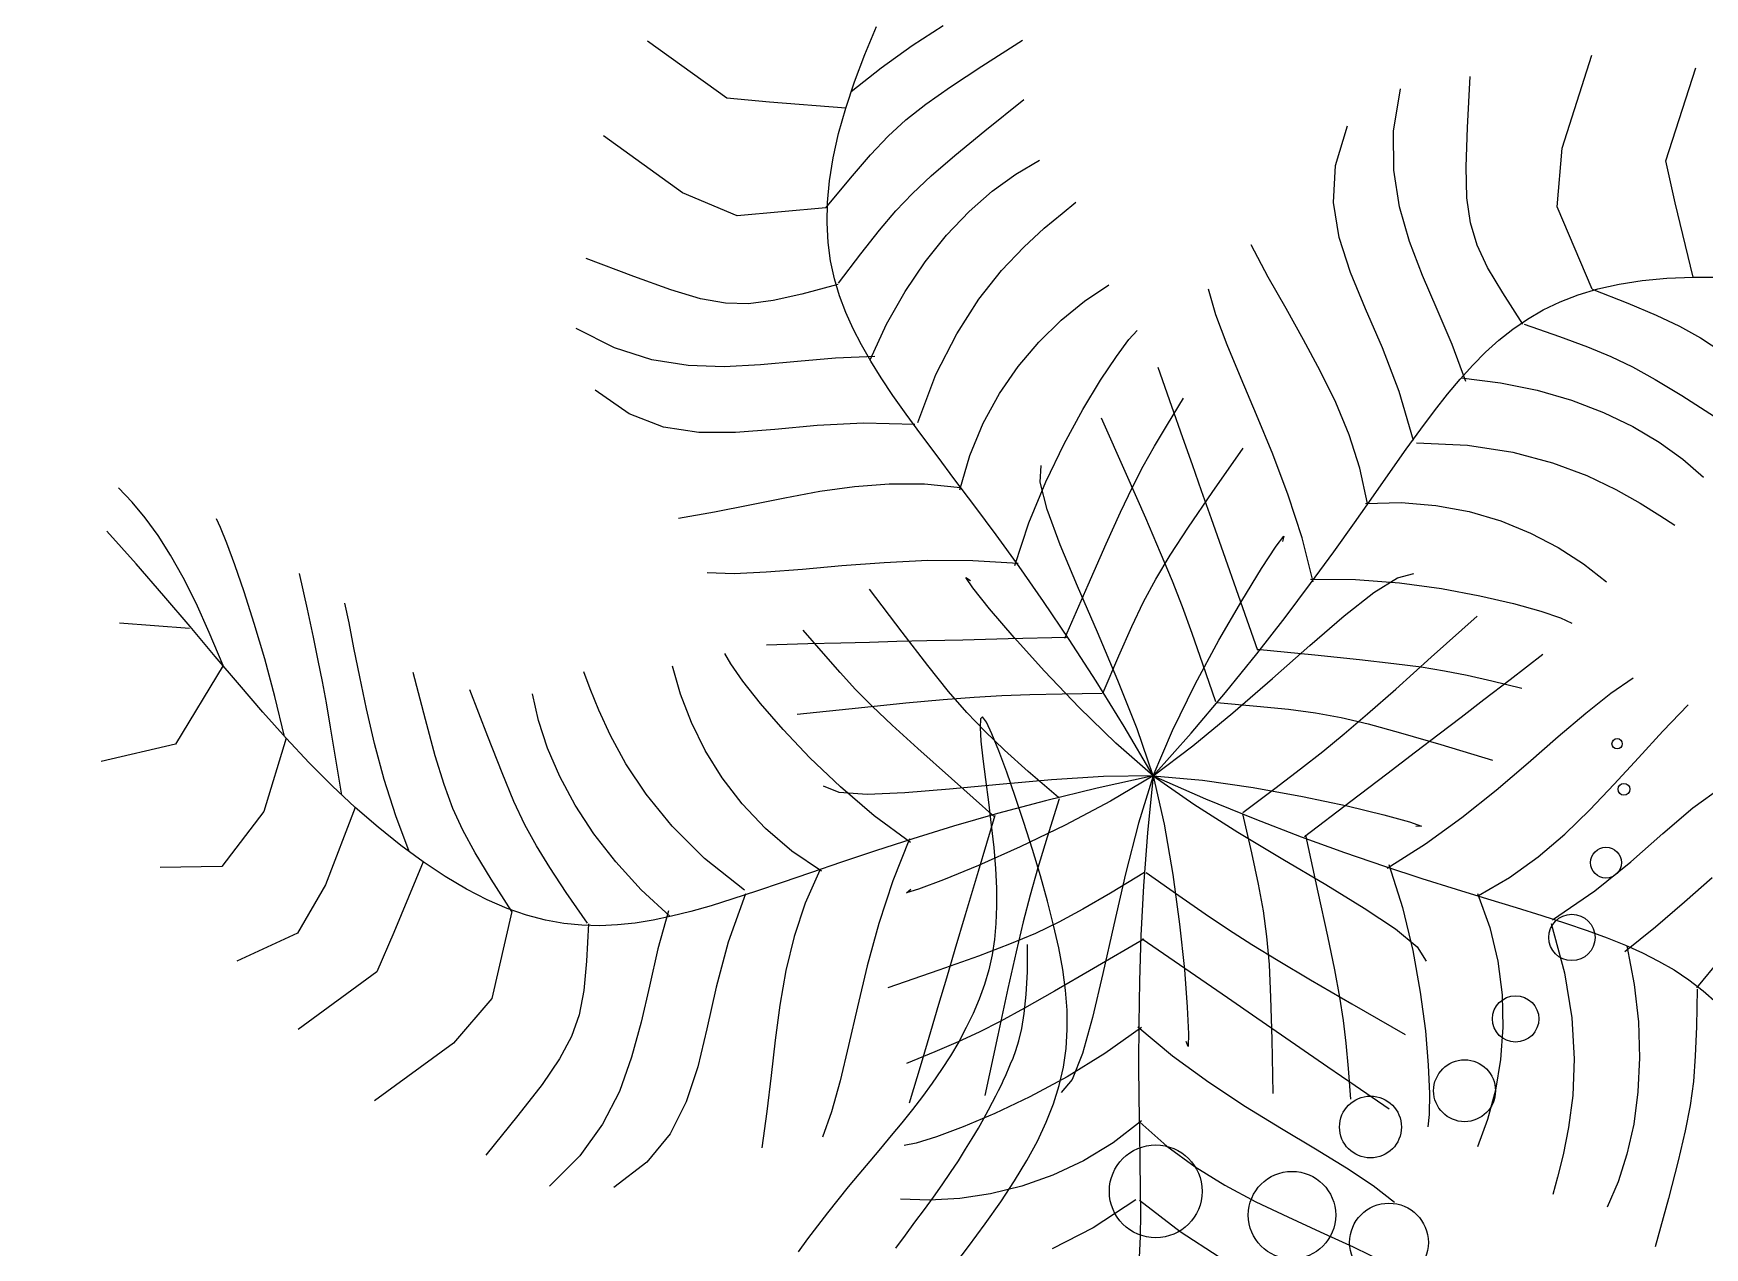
# Model space of a CAD drawing. Header units: millimetres. Extents: x -1030105 to 906887, y -616134 to 1220667.
# Drawn here: x -65617 to -64531, y 523508 to 524297 of the extents above; entities that cross this region are included whole.
import ezdxf

# ---------------------------------------------------------------- set-up
doc = ezdxf.new("R2010")
doc.units = ezdxf.units.MM
doc.header["$MEASUREMENT"] = 0
doc.linetypes.add('DASH', pattern=[0.35, 0.25, -0.1])
doc.layers.add('A-Furniture', color=143, linetype='Continuous')
doc.layers.add('A-Tree', color=98, linetype='Continuous')

# ---------------------------------------------------------------- blocks, each defined once
blk = doc.blocks.new('FUR')
at = {"layer": 'A-Furniture', "color": 8, "linetype": 'DASH', "ltscale": 50}
blk.add_open_spline([(-56447, -6097), (-55194.8, -4879.4), (-50278.9, -2284.6), (-42421.5, -5454.8), (-32732.5, -11254), (-23302, -9202), (-18024, -504.5), (-16595.5, 8921.5), (-19600.3, 15918.3), (-21321.2, 18705.6), (-21789.7, 19345)], degree=3, knots=[32574.726206, 32574.726206, 32574.726206, 32574.726206, 37697.741245, 48060.131859, 55585.251958, 69452.989742, 76151.422264, 84447.837047, 94470.773244, 98031.734889, 98031.734889, 98031.734889, 98031.734889], dxfattribs=at)
blk = doc.blocks.new('CAY8')
at = {"color": 0, "linetype": 'ByBlock'}
for p, q in [((-697.95, 318.68), (-731.26, 341.59)), ((-648.61, 315.72), (-645.27, 326.71)), ((-680.23, 317.46), (-697.95, 318.68)), ((-648.61, 315.72), (-680.23, 317.46)), ((-651.3, 305.16), (-648.61, 315.72)), ((-623.62, 311.45), (-615.5, 318.17)), ((-653.31, 295.07), (-651.3, 305.16)), ((-630.78, 304.52), (-623.62, 311.45)), ((-603.01, 297.09), (-590.78, 307.61)), ((-715.36, 279.03), (-748.67, 301.93)), ((-637.92, 296.57), (-630.78, 304.52)), ((-654.63, 285.5), (-653.31, 295.07)), ((-645.98, 286.75), (-637.92, 296.57)), ((-612.52, 288.53), (-603.01, 297.09)), ((-577.61, 290.05), (-567.95, 296.07)), ((-655.88, 274.22), (-645.98, 286.75)), ((-655.27, 276.49), (-654.63, 285.5)), ((-620.19, 281.01), (-612.52, 288.53)), ((-587.18, 282.69), (-577.61, 290.05)), ((-692.59, 270.12), (-715.36, 279.03)), ((-626.89, 273.62), (-620.19, 281.01)), ((-596.56, 274.03), (-587.18, 282.69)), ((-558.04, 274.14), (-552.38, 278.94)), ((-655.88, 274.22), (-692.59, 270.12)), ((-655.26, 267.99), (-655.27, 276.49)), ((-633.5, 265.45), (-626.89, 273.62)), ((-605.6, 264.08), (-596.56, 274.03)), ((-565.25, 267.87), (-558.04, 274.14)), ((-654.62, 259.95), (-655.26, 267.99)), ((-640.91, 255.59), (-633.5, 265.45)), ((-614.21, 252.85), (-605.6, 264.08)), ((-573.55, 259.87), (-565.25, 267.87)), ((-438.04, 252.48), (-443.08, 266.85)), ((-653.4, 252.3), (-654.62, 259.95)), ((-582.5, 249.94), (-573.55, 259.87)), ((-472.02, 249.74), (-479.48, 262.94)), ((-734.76, 243.92), (-754.65, 251.02)), ((-651.63, 244.98), (-653.4, 252.3)), ((-649.99, 243.12), (-640.91, 255.59)), ((-622.24, 240.38), (-614.21, 252.85)), ((-591.64, 237.84), (-582.5, 249.94)), ((-464.39, 236.88), (-472.02, 249.74)), ((-431.43, 237.58), (-438.04, 252.48)), ((-401.81, 237.97), (-408.17, 251.93)), ((-719.27, 238.75), (-734.76, 243.92)), ((-650.17, 242.56), (-664.97, 238.27)), ((-649.36, 237.93), (-651.63, 244.98)), ((-547.86, 238.09), (-537.98, 245.06)), ((-493.37, 233.62), (-496.72, 244.28)), ((-366.19, 232.74), (-374.83, 245.49)), ((-706.96, 235.41), (-719.27, 238.75)), ((-696.59, 233.79), (-706.96, 235.41)), ((-664.97, 238.27), (-676.83, 235.32)), ((-646.62, 231.1), (-649.36, 237.93)), ((-629.6, 226.66), (-622.24, 240.38)), ((-600.52, 223.34), (-591.64, 237.84)), ((-557.39, 229.96), (-547.86, 238.09)), ((-456.83, 224.18), (-464.39, 236.88)), ((-424.07, 221.54), (-431.43, 237.58)), ((-395.32, 223.6), (-401.81, 237.97)), ((-364.33, 234.87), (-357.92, 238.81)), ((-686.96, 233.79), (-696.59, 233.79)), ((-676.83, 235.32), (-686.96, 233.79)), ((-643.45, 224.42), (-646.62, 231.1)), ((-566.4, 220.71), (-557.39, 229.96)), ((-488.43, 221.32), (-493.37, 233.62)), ((-375.99, 225.81), (-370.33, 230.53)), ((-370.33, 230.53), (-364.33, 234.87)), ((-365.59, 232.73), (-350.93, 227.95)), ((-742.03, 214.2), (-758.06, 221.92)), ((-639.87, 217.81), (-643.45, 224.42)), ((-636.15, 211.74), (-629.6, 226.66)), ((-608.69, 206.22), (-600.52, 223.34)), ((-534.18, 215.52), (-529.13, 222.62)), ((-529.13, 222.62), (-525.8, 226.45)), ((-449.59, 211.47), (-456.83, 224.18)), ((-416.77, 203.72), (-424.07, 221.54)), ((-389.24, 208.43), (-395.32, 223.6)), ((-381.36, 220.73), (-375.99, 225.81)), ((-350.93, 227.95), (-339.26, 223.95)), ((-339.26, 223.95), (-329.45, 220.19)), ((-635.85, 211.17), (-639.87, 217.81)), ((-574.73, 210.37), (-566.4, 220.71)), ((-540.47, 205.58), (-534.18, 215.52)), ((-482.34, 207.59), (-488.43, 221.32)), ((-391.62, 209.41), (-386.54, 215.29)), ((-386.54, 215.29), (-381.36, 220.73)), ((-329.45, 220.19), (-320.35, 216.1)), ((-320.35, 216.1), (-310.83, 211.13)), ((-726.54, 209.63), (-742.03, 214.2)), ((-711.4, 207.6), (-726.54, 209.63)), ((-681.41, 208.56), (-696.42, 207.45)), ((-666.16, 210.3), (-681.41, 208.56)), ((-650.48, 212.03), (-666.16, 210.3)), ((-634.19, 213.12), (-650.48, 212.03)), ((-631.34, 204.34), (-635.85, 211.17)), ((-582.19, 198.96), (-574.73, 210.37)), ((-510.75, 195.28), (-516.83, 211.26)), ((-442.93, 198.57), (-449.59, 211.47)), ((-396.71, 203.02), (-391.62, 209.41)), ((-391.16, 209.87), (-374.94, 208.25)), ((-374.94, 208.25), (-359.63, 205.5)), ((-310.83, 211.13), (-299.75, 204.73)), ((-696.42, 207.45), (-711.4, 207.6)), ((-626.3, 197.21), (-631.34, 204.34)), ((-615.71, 186.24), (-608.69, 206.22)), ((-547.55, 193.22), (-540.47, 205.58)), ((-475.56, 192.61), (-482.34, 207.59)), ((-410.35, 183.49), (-416.77, 203.72)), ((-401.94, 196.02), (-396.71, 203.02)), ((-359.63, 205.5), (-345.28, 201.71)), ((-345.28, 201.71), (-331.95, 197)), ((-299.75, 204.73), (-285.96, 196.35)), ((-735.31, 187.11), (-749.7, 196.55)), ((-620.68, 189.63), (-626.3, 197.21)), ((-588.62, 186.54), (-582.19, 198.96)), ((-512.36, 187.84), (-505.94, 198.9)), ((-505.86, 182.43), (-510.75, 195.28)), ((-437.08, 185.3), (-442.93, 198.57)), ((-407.41, 188.32), (-401.94, 196.02)), ((-331.95, 197), (-319.69, 191.47)), ((-285.96, 196.35), (-268.33, 185.42)), ((-720.99, 181.91), (-735.31, 187.11)), ((-614.42, 181.47), (-620.68, 189.63)), ((-554.93, 178.85), (-547.55, 193.22)), ((-528.89, 166.65), (-539.81, 189.73)), ((-517.52, 178.71), (-512.36, 187.84)), ((-468.53, 176.58), (-475.56, 192.61)), ((-413.24, 179.85), (-407.41, 188.32)), ((-319.69, 191.47), (-308.55, 185.23)), ((-706.38, 179.97), (-720.99, 181.91)), ((-691.15, 180.32), (-706.38, 179.97)), ((-674.94, 182.01), (-691.15, 180.32)), ((-657.41, 184.05), (-674.94, 182.01)), ((-638.21, 185.48), (-657.41, 184.05)), ((-616.99, 185.33), (-638.21, 185.48)), ((-607.48, 172.6), (-614.42, 181.47)), ((-593.86, 173.12), (-588.62, 186.54)), ((-501.66, 171.37), (-505.86, 182.43)), ((-432.3, 171.5), (-437.08, 185.3)), ((-409.1, 182.55), (-387.93, 182.05)), ((-387.93, 182.05), (-369.12, 179.57)), ((-308.55, 185.23), (-298.6, 178.39)), ((-597.72, 158.75), (-593.86, 173.12)), ((-562.16, 162.91), (-554.93, 178.85)), ((-521.97, 170.32), (-517.52, 178.71)), ((-493.16, 160.01), (-480.82, 178.66)), ((-461.72, 159.69), (-468.53, 176.58)), ((-419.53, 170.52), (-413.24, 179.85)), ((-369.12, 179.57), (-352.59, 175.61)), ((-352.59, 175.61), (-338.25, 170.65)), ((-298.6, 178.39), (-289.88, 171.07)), ((-599.83, 162.89), (-607.48, 172.6)), ((-564.51, 162.63), (-564.23, 169.63)), ((-520.48, 148.74), (-528.89, 166.65)), ((-526.26, 161.5), (-521.97, 170.32)), ((-497.62, 160.72), (-501.66, 171.37)), ((-428.83, 157), (-432.3, 171.5)), ((-426.4, 160.23), (-419.53, 170.52)), ((-338.25, 170.65), (-326.04, 165.21)), ((-626.97, 160.48), (-641.39, 159.02)), ((-612.37, 160.76), (-626.97, 160.48)), ((-597.5, 159.58), (-612.37, 160.76)), ((-591.41, 152.2), (-599.83, 162.89)), ((-568.77, 145.81), (-562.16, 162.91)), ((-561.39, 151.48), (-564.51, 162.63)), ((-530.94, 151.07), (-526.26, 161.5)), ((-502.66, 145.44), (-493.16, 160.01)), ((-493.23, 149.13), (-497.62, 160.72)), ((-455.57, 142.13), (-461.72, 159.69)), ((-433.96, 148.92), (-426.4, 160.23)), ((-326.04, 165.21), (-315.87, 159.79)), ((-315.87, 159.79), (-307.68, 154.87)), ((-670.05, 153.71), (-684.47, 150.44)), ((-655.72, 156.66), (-670.05, 153.71)), ((-641.39, 159.02), (-655.72, 156.66)), ((-429.69, 156.95), (-414.82, 157.72)), ((-414.82, 157.72), (-400.44, 156.89)), ((-400.44, 156.89), (-386.64, 154.61)), ((-386.64, 154.61), (-373.49, 151.03)), ((-307.68, 154.87), (-301.37, 150.97)), ((-699.05, 147.16), (-713.91, 144.14)), ((-684.47, 150.44), (-699.05, 147.16)), ((-582.27, 140.45), (-591.41, 152.2)), ((-574.28, 127.96), (-568.77, 145.81)), ((-555.64, 136.98), (-561.39, 151.48)), ((-536.56, 137.86), (-530.94, 151.07)), ((-513.99, 134.64), (-520.48, 148.74)), ((-509.97, 133.73), (-502.66, 145.44)), ((-487.98, 135.23), (-493.23, 149.13)), ((-442.32, 136.6), (-433.96, 148.92)), ((-373.49, 151.03), (-361.08, 146.31)), ((-361.08, 146.31), (-349.5, 140.6)), ((-572.45, 127.52), (-582.27, 140.45)), ((-472.05, 129.07), (-466.16, 138.46)), ((-466.16, 138.46), (-463.08, 142.62)), ((-463.08, 142.62), (-463.64, 140.44)), ((-450.53, 124.11), (-455.57, 142.13)), ((-349.5, 140.6), (-338.82, 134.05)), ((-548.05, 119.93), (-555.64, 136.98)), ((-543.66, 120.67), (-536.56, 137.86)), ((-515.73, 123.7), (-509.97, 133.73)), ((-508.83, 122.97), (-513.99, 134.64)), ((-481.34, 117.67), (-487.98, 135.23)), ((-451.57, 123.27), (-442.32, 136.6)), ((-338.82, 134.05), (-329.14, 126.81)), ((-645.81, 126.14), (-662.15, 124.32)), ((-628.39, 127.87), (-645.81, 126.14)), ((-610.22, 129.13), (-628.39, 127.87)), ((-591.63, 129.56), (-610.22, 129.13)), ((-572.93, 128.77), (-591.63, 129.56)), ((-562.01, 113.35), (-572.45, 127.52)), ((-479.93, 115.54), (-472.05, 129.07)), ((-451.72, 125.14), (-433.05, 125.42)), ((-433.05, 125.42), (-414.74, 124.42)), ((-425.37, 120.15), (-415.73, 126.57)), ((-415.73, 126.57), (-408.98, 128.46)), ((-690.31, 121.87), (-701.49, 121.98)), ((-677.09, 122.77), (-690.31, 121.87)), ((-662.15, 124.32), (-677.09, 122.77)), ((-591.41, 118.34), (-594.41, 122.55)), ((-594.41, 122.55), (-592.51, 121.36)), ((-584.29, 109.84), (-591.41, 118.34)), ((-552.8, 98.34), (-543.66, 120.67)), ((-539.41, 101.13), (-548.05, 119.93)), ((-520.61, 114.13), (-515.73, 123.7)), ((-504.41, 112.37), (-508.83, 122.97)), ((-472.8, 95.08), (-481.34, 117.67)), ((-461.83, 108.96), (-451.57, 123.27)), ((-437.38, 110.21), (-425.37, 120.15)), ((-414.74, 124.42), (-397.34, 122.47)), ((-397.34, 122.47), (-381.4, 119.88)), ((-381.4, 119.88), (-367.46, 116.98)), ((-620.25, 99.32), (-634.17, 116.82)), ((-550.99, 97.82), (-562.01, 113.35)), ((-525.26, 103.83), (-520.61, 114.13)), ((-500.14, 101.5), (-504.41, 112.37)), ((-488.98, 98.99), (-479.93, 115.54)), ((-400.9, 93.94), (-382.33, 111.45)), ((-367.46, 116.98), (-356.06, 114.06)), ((-356.06, 114.06), (-347.75, 111.45)), ((-347.75, 111.45), (-343.07, 109.47)), ((-573.87, 98.17), (-584.29, 109.84)), ((-530.32, 91.6), (-525.26, 103.83)), ((-473.19, 93.68), (-461.83, 108.96)), ((-451.25, 97.72), (-437.38, 110.21)), ((-652.65, 89.67), (-661.18, 99.19)), ((-609.32, 85.79), (-620.25, 99.32)), ((-576.33, 97.48), (-595.08, 96.6)), ((-552.2, 98.62), (-576.33, 97.48)), ((-560.92, 84.44), (-573.87, 98.17)), ((-539.44, 80.85), (-550.99, 97.82)), ((-530.48, 81.38), (-539.41, 101.13)), ((-495.45, 88.97), (-500.14, 101.5)), ((-498.38, 80.51), (-488.98, 98.99)), ((-466.46, 83.68), (-451.25, 97.72)), ((-659.22, 93.5), (-676.3, 92.65)), ((-645.5, 94.17), (-659.22, 93.5)), ((-633.68, 94.75), (-645.5, 94.17)), ((-622.3, 95.3), (-633.68, 94.75)), ((-609.92, 95.89), (-622.3, 95.3)), ((-595.08, 96.6), (-609.92, 95.89)), ((-536.44, 76.24), (-530.32, 91.6)), ((-485.76, 77.45), (-473.19, 93.68)), ((-473.25, 95.56), (-449.19, 93.77)), ((-449.19, 93.77), (-430.65, 92.32)), ((-430.65, 92.32), (-416.35, 91.07)), ((-416.35, 91.07), (-404.99, 89.84)), ((-415.33, 80.4), (-400.9, 93.94)), ((-368.07, 85.52), (-354.75, 96.24)), ((-690.9, 84.46), (-693.52, 88.82)), ((-685.71, 77.47), (-690.9, 84.46)), ((-645.56, 81.94), (-652.65, 89.67)), ((-600.45, 75.22), (-609.32, 85.79)), ((-546.25, 69.8), (-560.92, 84.44)), ((-489.74, 73.42), (-495.45, 88.97)), ((-482.49, 69.09), (-466.46, 83.68)), ((-404.99, 89.84), (-395.27, 88.48)), ((-395.27, 88.48), (-385.92, 86.84)), ((-385.92, 86.84), (-375.64, 84.76)), ((-378.77, 76.91), (-368.07, 85.52)), ((-375.64, 84.76), (-363.14, 82.07)), ((-326.24, 80.84), (-317.13, 87.32)), ((-816.81, 58.6), (-822.28, 77.84)), ((-748.84, 72.89), (-751.65, 79.75)), ((-711.41, 71.43), (-714.98, 82.98)), ((-678.2, 68.41), (-685.71, 77.47)), ((-638.95, 75.11), (-645.56, 81.94)), ((-527.4, 62.34), (-539.44, 80.85)), ((-522.07, 61.47), (-530.48, 81.38)), ((-507.31, 61.22), (-498.38, 80.51)), ((-499.64, 60.28), (-485.76, 77.45)), ((-426.74, 69.87), (-415.33, 80.4)), ((-388, 69.49), (-378.77, 76.91)), ((-336.4, 72.34), (-326.24, 80.84)), ((-304.3, 65.52), (-294.06, 76.69)), ((-790.79, 52.1), (-798.63, 71.3)), ((-770.01, 59.2), (-772.76, 70.25)), ((-745.1, 64.09), (-748.84, 72.89)), ((-706.62, 59.85), (-711.41, 71.43)), ((-631.89, 68.31), (-638.95, 75.11)), ((-617.97, 69.86), (-637.61, 67.39)), ((-602.55, 71.68), (-617.97, 69.86)), ((-589.86, 72.98), (-602.55, 71.68)), ((-592.68, 66.64), (-600.45, 75.22)), ((-578.42, 73.91), (-589.86, 72.98)), ((-566.75, 74.6), (-578.42, 73.91)), ((-553.39, 75.19), (-566.75, 74.6)), ((-536.84, 75.82), (-553.39, 75.19)), ((-530.66, 55.35), (-546.25, 69.8)), ((-489.22, 73.18), (-472.71, 72.1)), ((-472.71, 72.1), (-459.52, 71.06)), ((-459.52, 71.06), (-448.29, 69.83)), ((-448.29, 69.83), (-437.69, 68.14)), ((-436.25, 61.35), (-426.74, 69.87)), ((-396.88, 62.36), (-388, 69.49)), ((-347.58, 62.31), (-336.4, 72.34)), ((-740.07, 53.73), (-745.1, 64.09)), ((-668.63, 57.86), (-678.2, 68.41)), ((-637.61, 67.39), (-662.93, 64.14)), ((-623.42, 60.63), (-631.89, 68.31)), ((-585.09, 59.04), (-592.68, 66.64)), ((-514.94, 42.21), (-527.4, 62.34)), ((-498.82, 54.94), (-482.49, 69.09)), ((-437.69, 68.14), (-426.36, 65.76)), ((-426.36, 65.76), (-412.97, 62.43)), ((-412.97, 62.43), (-396.17, 57.9)), ((-406.54, 54.61), (-396.88, 62.36)), ((-359.73, 51.23), (-347.58, 62.31)), ((-314.17, 54.29), (-304.3, 65.52)), ((-812.38, 43.65), (-816.81, 58.6)), ((-765.98, 47.82), (-770.01, 59.2)), ((-700.61, 48.42), (-706.62, 59.85)), ((-657.25, 46.4), (-668.63, 57.86)), ((-612.59, 51.21), (-623.42, 60.63)), ((-576.74, 51.44), (-585.09, 59.04)), ((-514.94, 42.21), (-522.07, 61.47)), ((-514.94, 42.21), (-507.31, 61.22)), ((-514.94, 42.21), (-499.64, 60.28)), ((-444.95, 53.87), (-436.25, 61.35)), ((-396.17, 57.9), (-374.63, 51.93)), ((-784.56, 37.21), (-790.79, 52.1)), ((-733.38, 42.15), (-740.07, 53.73)), ((-598.44, 39.14), (-612.59, 51.21)), ((-566.67, 42.85), (-576.74, 51.44)), ((-514.94, 42.21), (-530.66, 55.35)), ((-514.94, 42.21), (-498.82, 54.94)), ((-453.98, 46.46), (-444.95, 53.87)), ((-418.14, 45.31), (-406.54, 54.61)), ((-372.81, 39.59), (-359.73, 51.23)), ((-323.92, 43.18), (-314.17, 54.29)), ((-833.26, 33.37), (-837.6, 48.13)), ((-808.47, 31.85), (-812.38, 43.65)), ((-760.64, 36.22), (-765.98, 47.82)), ((-724.7, 29.72), (-733.38, 42.15)), ((-693.34, 37.31), (-700.61, 48.42)), ((-644.32, 34.6), (-657.25, 46.4)), ((-553.96, 32.28), (-566.67, 42.85)), ((-514.94, 42.21), (-537.94, 36.58)), ((-514.94, 42.21), (-535.46, 41.39)), ((-514.94, 42.21), (-532.29, 31.32)), ((-514.94, 42.21), (-520.5, 22.44)), ((-514.94, 42.21), (-516.69, 18.59)), ((-514.94, 42.21), (-509.94, 22.34)), ((-514.94, 42.21), (-497.85, 30.81)), ((-514.94, 42.21), (-494.5, 40.82)), ((-514.94, 42.21), (-493.02, 33.25)), ((-464.45, 38.12), (-453.98, 46.46)), ((-432.79, 33.57), (-418.14, 45.31)), ((-333.77, 32.36), (-323.92, 43.18)), ((-779.36, 25.52), (-784.56, 37.21)), ((-753.97, 24.54), (-760.64, 36.22)), ((-684.81, 26.69), (-693.34, 37.31)), ((-644.79, 32.27), (-651.36, 34.71)), ((-599.09, 34.74), (-617.65, 32.79)), ((-578.54, 37.15), (-599.09, 34.74)), ((-580.03, 23.55), (-598.44, 39.14)), ((-557, 39.53), (-578.54, 37.15)), ((-537.94, 36.58), (-559.26, 30.85)), ((-535.46, 41.39), (-557, 39.53)), ((-494.5, 40.82), (-473.39, 38.29)), ((-477.47, 27.89), (-464.45, 38.12)), ((-473.39, 38.29), (-452.92, 35.07)), ((-452.92, 35.07), (-434.38, 31.57)), ((-386.77, 27.89), (-372.81, 39.59)), ((-828.19, 18.44), (-833.26, 33.37)), ((-804.58, 22.05), (-808.47, 31.85)), ((-713.65, 16.79), (-724.7, 29.72)), ((-633.22, 31.8), (-644.79, 32.27)), ((-630.1, 23.03), (-644.32, 34.6)), ((-617.65, 32.79), (-633.22, 31.8)), ((-559.26, 30.85), (-578.97, 25.11)), ((-553.67, 31.77), (-558.19, 15.84)), ((-532.29, 31.32), (-550.86, 20.95)), ((-497.85, 30.81), (-479.34, 19.65)), ((-493.02, 33.25), (-472.41, 25.35)), ((-451.64, 18.47), (-432.79, 33.57)), ((-434.38, 31.57), (-419.08, 28.26)), ((-419.08, 28.26), (-408.33, 25.56)), ((-401.56, 16.62), (-386.77, 27.89)), ((-343.98, 22.04), (-333.77, 32.36)), ((-835.35, 13.48), (-845.03, 21.49)), ((-800.21, 13.1), (-804.58, 22.05)), ((-774.58, 15.91), (-779.36, 25.52)), ((-745.95, 12.89), (-753.97, 24.54)), ((-674.98, 16.73), (-684.81, 26.69)), ((-614.84, 12.27), (-630.1, 23.03)), ((-578.97, 25.11), (-597.14, 19.43)), ((-580.11, 24.21), (-586.48, 0.91)), ((-550.86, 20.95), (-569.32, 11.53)), ((-520.5, 22.44), (-525.39, 1.38)), ((-509.94, 22.34), (-505.82, 1.48)), ((-477.54, 27.31), (-473.47, 11.29)), ((-472.41, 25.35), (-453.09, 18.41)), ((-408.33, 25.56), (-403.42, 23.92)), ((-403.42, 23.92), (-405.67, 23.77)), ((-354.79, 12.38), (-343.98, 22.04)), ((-822.29, 3.73), (-828.19, 18.44)), ((-769.62, 7.25), (-774.58, 15.91)), ((-699.89, 3.72), (-713.65, 16.79)), ((-663.83, 7.61), (-674.98, 16.73)), ((-613.85, 13.88), (-629.18, 8.53)), ((-597.14, 19.43), (-613.85, 13.88)), ((-558.19, 15.84), (-561.76, 2.94)), ((-516.69, 18.59), (-517.83, -3.45)), ((-479.34, 19.65), (-460.51, 8.92)), ((-453.09, 18.41), (-435.05, 12.32)), ((-451.32, 19.05), (-445.59, -4.39)), ((-417.14, 6.26), (-401.56, 16.62)), ((-825.79, 6.17), (-835.35, 13.48)), ((-794.86, 3.85), (-800.21, 13.1)), ((-763.89, -1.56), (-769.62, 7.25)), ((-736.57, 1.39), (-745.95, 12.89)), ((-651.36, -0.51), (-663.83, 7.61)), ((-629.18, 8.53), (-643.18, 3.47)), ((-615.19, 13.81), (-621.71, -3.73)), ((-569.32, 11.53), (-586.37, 3.46)), ((-473.47, 11.29), (-470.37, -1.58)), ((-460.51, 8.92), (-442.47, -1.21)), ((-435.05, 12.32), (-418.27, 6.99)), ((-418.27, 6.99), (-402.73, 2.31)), ((-416.53, 7.71), (-410.5, -9.96)), ((-366.43, 3.56), (-354.79, 12.38)), ((-331, -1.25), (-316.31, 11.2)), ((-816.37, -0.4), (-825.79, 6.17)), ((-788, -6.85), (-794.86, 3.85)), ((-725.8, -9.84), (-736.57, 1.39)), ((-683.06, -9.12), (-699.89, 3.72)), ((-643.18, 3.47), (-655.94, -1.23)), ((-586.37, 3.46), (-600.69, -2.85)), ((-586.48, 0.91), (-591.43, -17.2)), ((-561.76, 2.94), (-564.71, -8.36)), ((-517.55, 2.03), (-531.54, -6.79)), ((-525.39, 1.38), (-529.78, -19.84)), ((-516.98, 2.14), (-503.23, -7.07)), ((-505.82, 1.48), (-502.57, -18.99)), ((-402.73, 2.31), (-388.42, -1.83)), ((-379.16, -4.22), (-366.43, 3.56)), ((-816.37, -0.4), (-827.79, -29.94)), ((-807.15, -6.22), (-816.37, -0.4)), ((-798.18, -11.25), (-807.15, -6.22)), ((-779.15, -20.14), (-788, -6.85)), ((-756.8, -11.65), (-763.89, -1.56)), ((-667.55, -5.51), (-678.13, -9.37)), ((-655.94, -1.23), (-667.55, -5.51)), ((-652.08, -0.04), (-657.8, -13.82)), ((-621.71, -3.73), (-627.05, -21.55)), ((-600.69, -2.85), (-610.98, -6.99)), ((-531.54, -6.79), (-542.82, -13.71)), ((-517.83, -3.45), (-518.46, -23.97)), ((-470.37, -1.58), (-468.08, -12.64)), ((-445.59, -4.39), (-441.23, -22.47)), ((-442.47, -1.21), (-426.3, -10.54)), ((-388.42, -1.83), (-375.33, -5.53)), ((-379.47, -3.41), (-374.15, -17.32)), ((-375.33, -5.53), (-363.43, -8.89)), ((-348.26, -13.6), (-331, -1.25)), ((-789.49, -15.47), (-798.18, -11.25)), ((-747.75, -24.14), (-756.8, -11.65)), ((-713.63, -20.68), (-725.8, -9.84)), ((-687.82, -12.8), (-696.76, -15.8)), ((-682.6, -10.61), (-689.29, -30.75)), ((-678.13, -9.37), (-687.82, -12.8)), ((-657.8, -13.82), (-662.04, -27.79)), ((-610.98, -6.99), (-615.91, -8.54)), ((-615.91, -8.54), (-614.18, -7.1)), ((-564.71, -8.36), (-567.36, -19.53)), ((-542.82, -13.71), (-552.63, -19.31)), ((-503.23, -7.07), (-492.06, -14.45)), ((-468.08, -12.64), (-466.4, -23.25)), ((-426.3, -10.54), (-413.13, -18.89)), ((-410.5, -9.96), (-405.79, -27.68)), ((-363.43, -8.89), (-352.61, -11.98)), ((-352.61, -11.98), (-342.75, -14.91)), ((-781.12, -18.86), (-789.49, -15.47)), ((-779.15, -20.14), (-786.6, -56.32)), ((-773.03, -21.47), (-781.12, -18.86)), ((-712.99, -20.57), (-720.56, -22.34)), ((-714.34, -18.39), (-718.33, -34.22)), ((-705.11, -18.39), (-712.99, -20.57)), ((-696.76, -15.8), (-705.11, -18.39)), ((-591.43, -17.2), (-595.35, -31.53)), ((-567.36, -19.53), (-570.04, -32.01)), ((-552.63, -19.31), (-562.2, -24.18)), ((-556.02, -17.59), (-558.57, -18.55)), ((-558.57, -18.55), (-558.03, -19.59)), ((-558.03, -19.59), (-554.73, -20.73)), ((-550.72, -16.75), (-556.02, -17.59)), ((-554.73, -20.73), (-549.19, -21.97)), ((-543.14, -16.01), (-550.72, -16.75)), ((-533.8, -15.41), (-543.14, -16.01)), ((-529.78, -19.84), (-533.84, -40.13)), ((-523.18, -14.94), (-533.8, -15.41)), ((-511.78, -14.61), (-523.18, -14.94)), ((-500.08, -14.44), (-511.78, -14.61)), ((-502.57, -18.99), (-500.16, -37.7)), ((-488.6, -14.45), (-500.08, -14.44)), ((-492.06, -14.45), (-482.22, -20.75)), ((-477.73, -14.63), (-488.6, -14.45)), ((-482.22, -20.75), (-472.42, -26.72)), ((-467.51, -15.04), (-477.73, -14.63)), ((-457.89, -15.72), (-467.51, -15.04)), ((-448.83, -16.71), (-457.89, -15.72)), ((-440.27, -18.07), (-448.83, -16.71)), ((-432.16, -19.83), (-440.27, -18.07)), ((-424.47, -22.05), (-432.16, -19.83)), ((-413.13, -18.89), (-404.05, -26.08)), ((-374.15, -17.32), (-370.5, -31.25)), ((-348.76, -15.08), (-342.69, -35.37)), ((-342.75, -14.91), (-333.74, -17.73)), ((-333.74, -17.73), (-325.47, -20.54)), ((-765.19, -23.35), (-773.03, -21.47)), ((-757.53, -24.55), (-765.19, -23.35)), ((-750.03, -25.13), (-757.53, -24.55)), ((-742.62, -25.15), (-750.03, -25.13)), ((-747.27, -24.49), (-747.77, -39.89)), ((-735.28, -24.65), (-742.62, -25.15)), ((-727.94, -23.7), (-735.28, -24.65)), ((-720.56, -22.34), (-727.94, -23.7)), ((-627.05, -21.55), (-631.47, -39.22)), ((-562.2, -24.18), (-572.76, -28.91)), ((-549.19, -21.97), (-541.91, -23.3)), ((-541.91, -23.3), (-533.38, -24.72)), ((-517.31, -25.46), (-537.83, -38.15)), ((-533.38, -24.72), (-524.12, -26.24)), ((-524.12, -26.24), (-514.62, -27.85)), ((-518.46, -23.97), (-518.68, -43.01)), ((-517.96, -25.33), (-497.77, -38.59)), ((-472.42, -26.72), (-461.38, -33.13)), ((-466.4, -23.25), (-465.17, -34.76)), ((-452.12, -30.96), (-462.91, -27.65)), ((-441.23, -22.47), (-438.01, -36.46)), ((-417.12, -24.76), (-424.47, -22.05)), ((-410.09, -28.02), (-417.12, -24.76)), ((-405.79, -27.68), (-402.27, -44.83)), ((-404.05, -26.08), (-400.17, -31.91)), ((-827.79, -29.94), (-834.43, -46.41)), ((-718.33, -34.22), (-721.53, -49.67)), ((-689.29, -30.75), (-693.87, -49.46)), ((-662.04, -27.79), (-665.11, -41.96)), ((-585.55, -34.09), (-601.8, -40.3)), ((-595.35, -31.53), (-598.61, -43.49)), ((-572.76, -28.91), (-585.55, -34.09)), ((-570.04, -32.01), (-573.08, -47.24)), ((-514.62, -27.85), (-505.4, -29.56)), ((-505.4, -29.56), (-496.85, -31.37)), ((-496.85, -31.37), (-489, -33.31)), ((-489, -33.31), (-481.77, -35.41)), ((-461.38, -33.13), (-447.84, -40.72)), ((-443.23, -34.14), (-452.12, -30.96)), ((-436.02, -37.15), (-443.23, -34.14)), ((-403.29, -31.86), (-410.09, -28.02)), ((-396.68, -36.3), (-403.29, -31.86)), ((-370.5, -31.25), (-368.4, -45.08)), ((-747.77, -39.89), (-748.62, -52.08)), ((-631.47, -39.22), (-635.21, -56.32)), ((-601.8, -40.3), (-622.74, -48.13)), ((-537.83, -38.15), (-553.67, -47.88)), ((-533.84, -40.13), (-537.72, -58.39)), ((-500.16, -37.7), (-498.59, -53.27)), ((-497.77, -38.59), (-482.07, -48.9)), ((-481.77, -35.41), (-475.08, -37.7)), ((-475.08, -37.7), (-468.85, -40.23)), ((-468.85, -40.23), (-463.02, -43.02)), ((-465.17, -34.76), (-464.2, -48.52)), ((-447.84, -40.72), (-430.5, -50.27)), ((-438.01, -36.46), (-435.66, -47.65)), ((-430.27, -39.96), (-436.02, -37.15)), ((-425.76, -42.55), (-430.27, -39.96)), ((-390.18, -41.4), (-396.68, -36.3)), ((-383.73, -47.17), (-390.18, -41.4)), ((-342.69, -35.37), (-339.24, -54.03)), ((-834.43, -46.41), (-866.51, -71.01)), ((-665.11, -41.96), (-667.3, -56.32)), ((-598.61, -43.49), (-601.6, -54.48)), ((-573.08, -47.24), (-576.8, -66.67)), ((-553.67, -47.88), (-565.99, -55.27)), ((-518.68, -43.01), (-518.56, -60.62)), ((-463.02, -43.02), (-457.49, -46.11)), ((-457.49, -46.11), (-452.19, -49.54)), ((-435.66, -47.65), (-433.95, -57.3)), ((-422.29, -44.87), (-425.76, -42.55)), ((-419.63, -46.91), (-422.29, -44.87)), ((-417.57, -48.62), (-419.63, -46.91)), ((-402.27, -44.83), (-399.8, -60.79)), ((-377.28, -53.65), (-383.73, -47.17)), ((-368.4, -45.08), (-367.73, -58.69)), ((-748.62, -52.08), (-750.3, -62.19)), ((-721.53, -49.67), (-724.59, -64.71)), ((-693.87, -49.46), (-697.34, -66.76)), ((-601.6, -54.48), (-604.71, -65.9)), ((-565.99, -55.27), (-575.9, -60.95)), ((-498.59, -53.27), (-497.83, -64.33)), ((-482.07, -48.9), (-469.65, -57.05)), ((-464.2, -48.52), (-463.31, -65.9)), ((-452.19, -49.54), (-447.06, -53.32)), ((-447.06, -53.32), (-442.09, -57.43)), ((-430.5, -50.27), (-408.11, -62.52)), ((-415.92, -50.01), (-417.57, -48.62)), ((-414.56, -51.14), (-415.92, -50.01)), ((-413.38, -52.12), (-414.56, -51.14)), ((-412.28, -53.04), (-413.38, -52.12)), ((-411.17, -54.01), (-412.28, -53.04)), ((-409.93, -55.12), (-411.17, -54.01)), ((-408.48, -56.48), (-409.93, -55.12)), ((-370.74, -60.88), (-377.28, -53.65)), ((-786.6, -56.32), (-802.1, -75.22)), ((-750.3, -62.19), (-753.27, -71.35)), ((-667.3, -56.32), (-668.91, -70.85)), ((-635.21, -56.32), (-638.52, -72.42)), ((-575.9, -60.95), (-584.55, -65.57)), ((-537.72, -58.39), (-541.59, -73.5)), ((-517.34, -62.05), (-532.29, -73.24)), ((-518.91, -61.91), (-504.24, -73.53)), ((-518.56, -60.62), (-518.21, -76.84)), ((-469.65, -57.05), (-459.29, -63.85)), ((-442.09, -57.43), (-437.25, -61.85)), ((-437.25, -61.85), (-432.56, -66.54)), ((-433.95, -57.3), (-432.62, -66.7)), ((-406.71, -58.17), (-408.48, -56.48)), ((-404.54, -60.28), (-406.71, -58.17)), ((-402, -62.8), (-404.54, -60.28)), ((-399.8, -60.79), (-398.26, -74.95)), ((-364.06, -68.89), (-370.74, -60.88)), ((-367.73, -58.69), (-368.39, -71.95)), ((-724.59, -64.71), (-728.17, -79.33)), ((-697.34, -66.76), (-700.75, -82.7)), ((-604.71, -65.9), (-608.3, -79.16)), ((-584.55, -65.57), (-593.09, -69.74)), ((-576.8, -66.67), (-581.53, -91.75)), ((-497.87, -69.5), (-498.71, -67.41)), ((-497.83, -64.33), (-497.87, -69.5)), ((-463.31, -65.9), (-462.34, -88.23)), ((-459.29, -63.85), (-449.77, -70.09)), ((-432.62, -66.7), (-431.43, -77.13)), ((-432.56, -66.54), (-428.01, -71.48)), ((-399.13, -65.72), (-402, -62.8)), ((-395.98, -69), (-399.13, -65.72)), ((-392.61, -72.63), (-395.98, -69)), ((-357.19, -77.67), (-364.06, -68.89)), ((-802.1, -75.22), (-834.18, -99.82)), ((-753.27, -71.35), (-758.02, -80.71)), ((-668.91, -70.85), (-670.26, -85.57)), ((-638.52, -72.42), (-641.67, -87.11)), ((-602.63, -74.09), (-614.32, -79.27)), ((-593.09, -69.74), (-602.63, -74.09)), ((-532.29, -73.24), (-547.68, -83.2)), ((-541.59, -73.5), (-545.62, -84.35)), ((-504.24, -73.53), (-488.95, -84.12)), ((-449.77, -70.09), (-439.86, -76.57)), ((-428.01, -71.48), (-423.6, -76.62)), ((-398.26, -74.95), (-397.51, -86.69)), ((-389.06, -76.57), (-392.61, -72.63)), ((-368.39, -71.95), (-370.24, -84.73)), ((-758.02, -80.71), (-765.01, -91.38)), ((-728.17, -79.33), (-732.94, -93.53)), ((-700.75, -82.7), (-705.12, -97.3)), ((-608.3, -79.16), (-612.78, -95.67)), ((-518.21, -76.84), (-517.73, -91.73)), ((-439.86, -76.57), (-428.36, -84.09)), ((-431.43, -77.13), (-430.12, -89.85)), ((-423.6, -76.62), (-419.31, -81.95)), ((-419.31, -81.95), (-415.16, -87.42)), ((-385.37, -80.81), (-389.06, -76.57)), ((-381.61, -85.31), (-385.37, -80.81)), ((-350.12, -87.07), (-357.19, -77.67)), ((-670.26, -85.57), (-671.65, -100.46)), ((-641.67, -87.11), (-644.9, -99.97)), ((-547.68, -83.2), (-562.9, -91.84)), ((-545.62, -84.35), (-549.96, -89.85)), ((-488.95, -84.12), (-473.51, -93.78)), ((-428.36, -84.09), (-414.05, -93.45)), ((-415.16, -87.42), (-411.12, -93.01)), ((-397.51, -86.69), (-397.42, -95.4)), ((-377.79, -90.06), (-381.61, -85.31)), ((-370.24, -84.73), (-373.17, -96.91)), ((-342.85, -96.9), (-350.12, -87.07)), ((-765.01, -91.38), (-774.71, -104.52)), ((-732.94, -93.53), (-739.56, -107.29)), ((-562.9, -91.84), (-577.32, -99.12)), ((-517.73, -91.73), (-517.2, -105.32)), ((-473.51, -93.78), (-458.4, -102.62)), ((-411.12, -93.01), (-407.18, -98.69)), ((-397.42, -95.4), (-397.87, -100.46)), ((-373.95, -95.01), (-377.79, -90.06)), ((-370.06, -100.12), (-373.95, -95.01)), ((-705.12, -97.3), (-711.47, -110.59)), ((-671.65, -100.46), (-673.37, -115.52)), ((-644.9, -99.97), (-648.45, -110.56)), ((-577.32, -99.12), (-590.31, -104.97)), ((-516.47, -100.73), (-528.04, -110.09)), ((-517.14, -101.27), (-505.8, -110.97)), ((-458.4, -102.62), (-444.11, -110.75)), ((-407.18, -98.69), (-403.31, -104.44)), ((-373.17, -96.91), (-377.07, -108.35)), ((-366.13, -105.34), (-370.06, -100.12)), ((-774.71, -104.52), (-787.6, -121.24)), ((-739.56, -107.29), (-748.69, -120.61)), ((-711.47, -110.59), (-720.85, -122.6)), ((-601.25, -109.31), (-609.5, -112.08)), ((-590.31, -104.97), (-601.25, -109.31)), ((-528.04, -110.09), (-540.17, -117.87)), ((-517.2, -105.32), (-516.71, -117.68)), ((-403.31, -104.44), (-399.5, -110.23)), ((-399.5, -110.23), (-395.71, -116.04)), ((-362.15, -110.64), (-366.13, -105.34)), ((-358.13, -115.96), (-362.15, -110.64)), ((-609.5, -112.08), (-614.45, -113.22)), ((-505.8, -110.97), (-493.82, -119.32)), ((-444.11, -110.75), (-431.11, -118.28)), ((-395.71, -116.04), (-391.92, -121.85)), ((-748.69, -120.61), (-760.98, -133.48)), ((-720.85, -122.6), (-734.27, -133.37)), ((-552.67, -124.14), (-565.41, -128.97)), ((-540.17, -117.87), (-552.67, -124.14)), ((-516.71, -117.68), (-516.32, -128.93)), ((-493.82, -119.32), (-481.3, -126.62)), ((-431.11, -118.28), (-419.88, -125.32)), ((-391.92, -121.85), (-388.11, -127.62)), ((-565.41, -128.97), (-578.22, -132.45)), ((-516.32, -128.93), (-516.05, -139.2)), ((-481.3, -126.62), (-468.32, -133.14)), ((-419.88, -125.32), (-410.91, -131.98)), ((-388.11, -127.62), (-384.26, -133.33)), ((-603.44, -135.61), (-615.53, -135.44)), ((-590.95, -134.64), (-603.44, -135.61)), ((-578.22, -132.45), (-590.95, -134.64)), ((-518.08, -133.54), (-535.49, -145.58)), ((-516.51, -133.56), (-499.43, -146.16)), ((-468.32, -133.14), (-454.99, -139.17)), ((-384.26, -133.33), (-380.33, -138.97)), ((-516.05, -139.2), (-515.95, -148.64)), ((-454.99, -139.17), (-441.41, -145)), ((-441.41, -145), (-427.68, -150.92)), ((-380.33, -138.97), (-376.35, -144.5)), ((-376.35, -144.5), (-372.31, -149.92)), ((-535.49, -145.58), (-552.17, -154.63)), ((-515.95, -148.64), (-516.07, -157.38)), ((-499.43, -146.16), (-483.05, -156.28)), ((-427.68, -150.92), (-413.89, -157.2)), ((-372.31, -149.92), (-368.22, -155.19)), ((-552.17, -154.63), (-567.88, -161.14)), ((-516.07, -157.38), (-516.43, -165.55)), ((-483.05, -156.28), (-467.67, -164.94)), ((-582.39, -165.56), (-595.46, -168.34)), ((-567.88, -161.14), (-582.39, -165.56)), ((-516.43, -165.55), (-517.09, -173.29)), ((-467.67, -164.94), (-453.57, -173.1)), ((-616.4, -170.77), (-623.79, -171.32)), ((-606.88, -169.92), (-616.4, -170.77)), ((-595.46, -168.34), (-606.88, -169.92)), ((-516.53, -166.19), (-530.6, -174.41)), ((-518.93, -166.15), (-505.1, -174.85)), ((-530.6, -174.41), (-544.61, -181.18)), ((-517.09, -173.29), (-518.08, -180.74)), ((-505.1, -174.85), (-491.4, -182.66)), ((-453.57, -173.1), (-441.03, -181.77)), ((-558.45, -186.55), (-572, -190.58)), ((-544.61, -181.18), (-558.45, -186.55)), ((-518.08, -180.74), (-519.44, -188.01)), ((-491.4, -182.66), (-478.04, -190.22)), ((-441.03, -181.77), (-430.36, -191.92)), ((-585.17, -193.31), (-597.85, -194.81)), ((-572, -190.58), (-585.17, -193.31)), ((-519.44, -188.01), (-521.24, -195.15)), ((-478.04, -190.22), (-465.24, -198.15)), ((-430.36, -191.92), (-421.83, -204.55)), ((-609.92, -195.13), (-621.28, -194.33)), ((-597.85, -194.81), (-609.92, -195.13)), ((-523.78, -199.71), (-538.45, -204.46)), ((-521.24, -195.15), (-523.54, -202.18)), ((-523.3, -199.37), (-508.81, -204.6)), ((-465.24, -198.15), (-453.21, -207.07)), ((-538.45, -204.46), (-550.24, -208.09)), ((-523.54, -202.18), (-526.41, -209.14)), ((-508.81, -204.6), (-497.48, -209.17)), ((-453.21, -207.07), (-442.17, -217.61)), ((-421.83, -204.55), (-415.73, -220.65)), ((-580.78, -214.42), (-593.51, -215.76)), ((-570.16, -212.85), (-580.78, -214.42)), ((-560.4, -210.81), (-570.16, -212.85)), ((-550.24, -208.09), (-560.4, -210.81)), ((-526.41, -209.14), (-529.92, -216.05)), ((-497.48, -209.17), (-488.38, -213.89)), ((-488.38, -213.89), (-480.59, -219.55)), ((-609.59, -217.08), (-630.27, -218.6)), ((-593.51, -215.76), (-609.59, -217.08)), ((-529.92, -216.05), (-534.14, -222.93)), ((-480.59, -219.55), (-473.16, -226.95)), ((-442.17, -217.61), (-432.32, -230.41)), ((-537.29, -228.34), (-552.66, -232.65)), ((-534.14, -222.93), (-539.11, -229.81)), ((-537.29, -228.34), (-505.18, -246.6)), ((-473.16, -226.95), (-465.16, -236.9)), ((-552.66, -232.65), (-564.96, -235.86)), ((-539.11, -229.81), (-544.93, -236.73)), ((-432.32, -230.41), (-423.88, -246.08)), ((-623.81, -239.83), (-643.8, -239.08)), ((-608.23, -240.22), (-623.81, -239.83)), ((-595.8, -240.15), (-608.23, -240.22)), ((-585.27, -239.49), (-595.8, -240.15)), ((-575.41, -238.1), (-585.27, -239.49)), ((-564.96, -235.86), (-575.41, -238.1)), ((-544.93, -236.73), (-551.63, -243.69)), ((-465.16, -236.9), (-455.67, -250.19)), ((-551.63, -243.69), (-559.18, -250.67)), ((-505.18, -246.6), (-492, -267.18)), ((-559.18, -250.67), (-567.56, -257.64)), ((-455.67, -250.19), (-443.75, -267.61)), ((-671.17, -258.63), (-679.52, -257.99)), ((-660.73, -259.64), (-671.17, -258.63)), ((-648.54, -260.81), (-660.73, -259.64)), ((-634.94, -261.94), (-648.54, -260.81)), ((-620.28, -262.83), (-634.94, -261.94)), ((-604.9, -263.27), (-620.28, -262.83)), ((-573.32, -261.99), (-589.13, -263.05)), ((-567.56, -257.64), (-576.73, -264.56)), ((-567.56, -257.64), (-543, -277.63)), ((-589.13, -263.05), (-604.9, -263.27)), ((-576.73, -264.56), (-586.63, -271.4)), ((-492, -267.18), (-478.51, -305.29)), ((-681.64, -273.52), (-696.66, -272.35)), ((-669.77, -274.46), (-681.64, -273.52)), ((-659.96, -275.31), (-669.77, -274.46)), ((-651.13, -276.16), (-659.96, -275.31)), ((-642.17, -277.14), (-651.13, -276.16)), ((-586.63, -271.4), (-597.24, -278.13)), ((-632.01, -278.34), (-642.17, -277.14)), ((-619.55, -279.9), (-632.01, -278.34)), ((-603.71, -281.9), (-619.55, -279.9)), ((-597.24, -278.13), (-608.51, -284.71)), ((-597.24, -278.13), (-570.05, -299.05)), ((-543, -277.63), (-529.39, -289.03)), ((-608.51, -284.71), (-620.41, -291.11)), ((-529.39, -289.03), (-515.91, -327.14)), ((-717.37, -297.59), (-724.32, -298.22)), ((-707.77, -297), (-717.37, -297.59)), ((-695.9, -296.54), (-707.77, -297)), ((-682.17, -296.29), (-695.9, -296.54)), ((-666.99, -296.35), (-682.17, -296.29)), ((-650.74, -296.81), (-666.99, -296.35)), ((-633.82, -297.75), (-650.74, -296.81)), ((-632.89, -297.31), (-645.96, -303.41)), ((-620.41, -291.11), (-632.89, -297.31)), ((-632.89, -297.31), (-606.49, -314.88)), ((-724.32, -298.22), (-728.2, -298.8)), ((-645.96, -303.41), (-659.6, -309.51)), ((-570.05, -299.05), (-554.22, -315.94)), ((-659.6, -309.51), (-673.82, -315.72)), ((-697.14, -317), (-708.83, -319.04)), ((-684, -315.23), (-697.14, -317)), ((-673.82, -315.72), (-688.6, -322.15)), ((-669.21, -313.71), (-684, -315.23)), ((-669.21, -313.71), (-643.67, -341.9)), ((-606.49, -314.88), (-589.61, -338.1)), ((-554.22, -315.94), (-550.34, -343.28)), ((-728.61, -324.01), (-737.08, -327)), ((-719.25, -321.37), (-728.61, -324.01)), ((-708.83, -319.04), (-719.25, -321.37)), ((-688.6, -322.15), (-703.95, -328.91)), ((-687.89, -322.57), (-698.37, -349.7)), ((-744.88, -330.34), (-752.18, -334.07)), ((-737.08, -327), (-744.88, -330.34)), ((-703.95, -328.91), (-719.85, -336.11)), ((-719.85, -336.11), (-736.31, -343.85)), ((-589.61, -338.1), (-596.6, -362.7)), ((-643.67, -341.9), (-645.6, -373.46))]:
    blk.add_line(p, q, dxfattribs=at)
for centre, radius in [((-472.52, 230.08), 2.13), ((-453.64, 227.38), 2.43), ((-426.66, 211.54), 6.4), ((-401.03, 189.14), 9.6), ((-375.4, 157.12), 9.6), ((-352.98, 128.31), 12.81), ((-349.78, 86.69), 12.81), ((-301.73, 80.29), 16.32), ((-324.15, 45.08), 18.12), ((-349.78, -6.14), 19.21)]:
    blk.add_circle(centre, radius, dxfattribs=at)
blk = doc.blocks.new('CÂY')
at = {"layer": 'A-Tree', "color": 8, "ltscale": 10, "xscale": 1.569782766103745, "yscale": 1.569782766103745, "zscale": 1.569782766103745, "rotation": 286.6775694385078}
blk.add_blockref('CAY8', (24472.6, 13910.1), dxfattribs=at)
blk = doc.blocks.new('BỐ TRÍ LAY OUT')
at = {"layer": 'A-Furniture', "color": 3}
for name, p in [('CÂY', (4286.8, 4469.3)), ('FUR', (48783.7, 18654.7))]:
    blk.add_blockref(name, p, dxfattribs=at)
blk = doc.blocks.new('KIẾN TRÚC')
h = blk.add_hatch(color=9)
h.dxf.hatch_style = 1
edge = h.paths.add_edge_path(flags=16)
edge.add_line((62282, 27412), (55232.8, 27412))
edge.add_arc((32545.5, 30716.7), 22926.7, 284.53695, 351.71258, ccw=False)
edge.add_line((38300.2, 8523.9), (13217.5, 8523.9))
edge.add_arc((23753.1, 24110.8), 18813.6, 227.76772, 235.9443, ccw=False)
edge.add_arc((7788.8, 12733.4), 4187, 236.059, 322.4361, ccw=False)
edge.add_arc((13873.6, 18503.3), 12505.3, 190.83274, 227.66057, ccw=False)
edge.add_arc((25477.5, 20792.2), 24332.7, 180.68322, 190.99113, ccw=False)
edge.add_arc((3282.9, 20557.2), 2137.1, 101.0808, 181.4794, ccw=False)
edge.add_line((2872.2, 22654.5), (4986.1, 23013.1))
edge.add_arc((28039.7, 24288.4), 23088.9, 153.20143, 183.1663, ccw=False)
edge.add_arc((10232.3, 40544.6), 6483.1, 182.84011, 244.39627, ccw=False)
edge.add_arc((-6425, 39970.9), 10185.3, 1.42081, 26.70696)
edge.add_arc((10590.6, 49414.3), 9292.7, 144.71332, 211.57549, ccw=False)
edge.add_arc((-12326.2, 64090.2), 17935.6, 328.73754, 356.18995)
edge.add_arc((16735.3, 62308.6), 11181, 84.12439, 176.97619, ccw=False)
edge.add_arc((20709, 99752.5), 26473.2, 263.86537, 288.48696)
edge.add_arc((35667.4, 54479.7), 21207.1, 73.35107, 108.03024, ccw=False)
edge.add_arc((44765.5, 84516.2), 10177.4, 252.72587, 285.71301)
edge.add_arc((49659, 68416), 6655.6, 49.49954, 108.73112, ccw=False)
edge.add_arc((48035, 66009.8), 9545.5, -2.32883, 51.46764, ccw=False)
edge.add_line((57572.7, 65622), (49483.5, 65623.9))
edge.add_line((49483.5, 65623.9), (62282, 65623.9))
edge.add_line((62282, 65623.9), (62282, 27412))
h.paths.add_polyline_path([(0, 77895.5), (64428.5, 77895.5), (64428.5, -0.6), (-1.8, 0.6)])

msp = doc.modelspace()

# ---------------------------------------------------------------- block references
at = {"color": 3}
for name, p in [('KIẾN TRÚC', (-106778.5, 495876.5)), ('BỐ TRÍ LAY OUT', (-93480.293, 504642.113))]:
    msp.add_blockref(name, p, dxfattribs=at)

doc.saveas('drawing.dxf')
